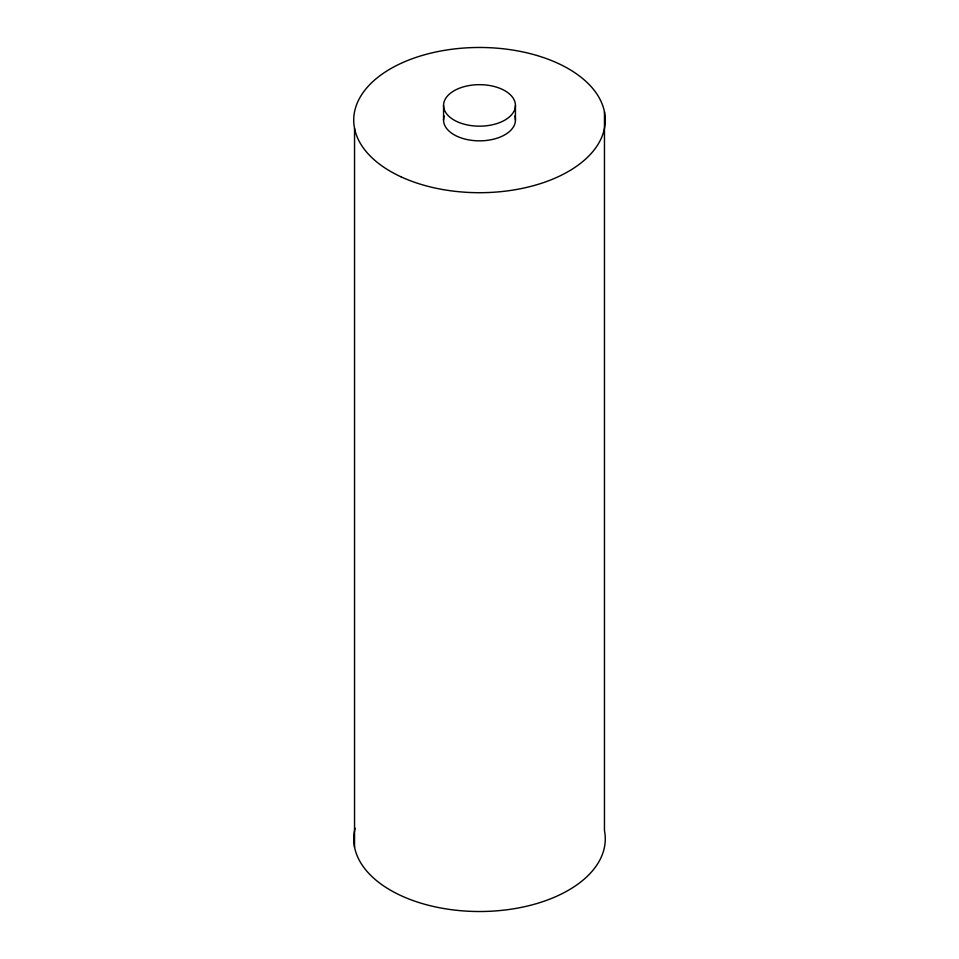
<?xml version="1.0" encoding="UTF-8"?>
<svg xmlns="http://www.w3.org/2000/svg" width="959" height="959" viewBox="0 0 959 959"><rect width="100%" height="100%" fill="white"/><g stroke="black" fill="none" stroke-linecap="round" stroke-linejoin="round"><path stroke-width="1.44" d="M604.458 111.843L604.458 830.662A125.761 72.608 0 0 1 477.354 911.506A125.761 72.608 0 0 1 355.106 828.204M515.439 105.418A35.939 20.75 0 0 1 461.531 123.387A35.939 20.75 0 0 1 461.531 87.449A35.939 20.75 0 0 1 515.439 105.418L515.439 120.091M443.561 105.418L443.561 120.091M354.542 128.338L354.542 847.157M514.743 116.039A35.939 20.75 0 0 1 479.5 140.841A35.939 20.75 0 0 1 444.257 116.039M401.246 176.935A125.761 72.608 0 0 0 603.894 130.796A125.761 72.608 0 0 0 433.36 52.541A125.761 72.608 0 0 0 401.246 176.935"/></g></svg>
